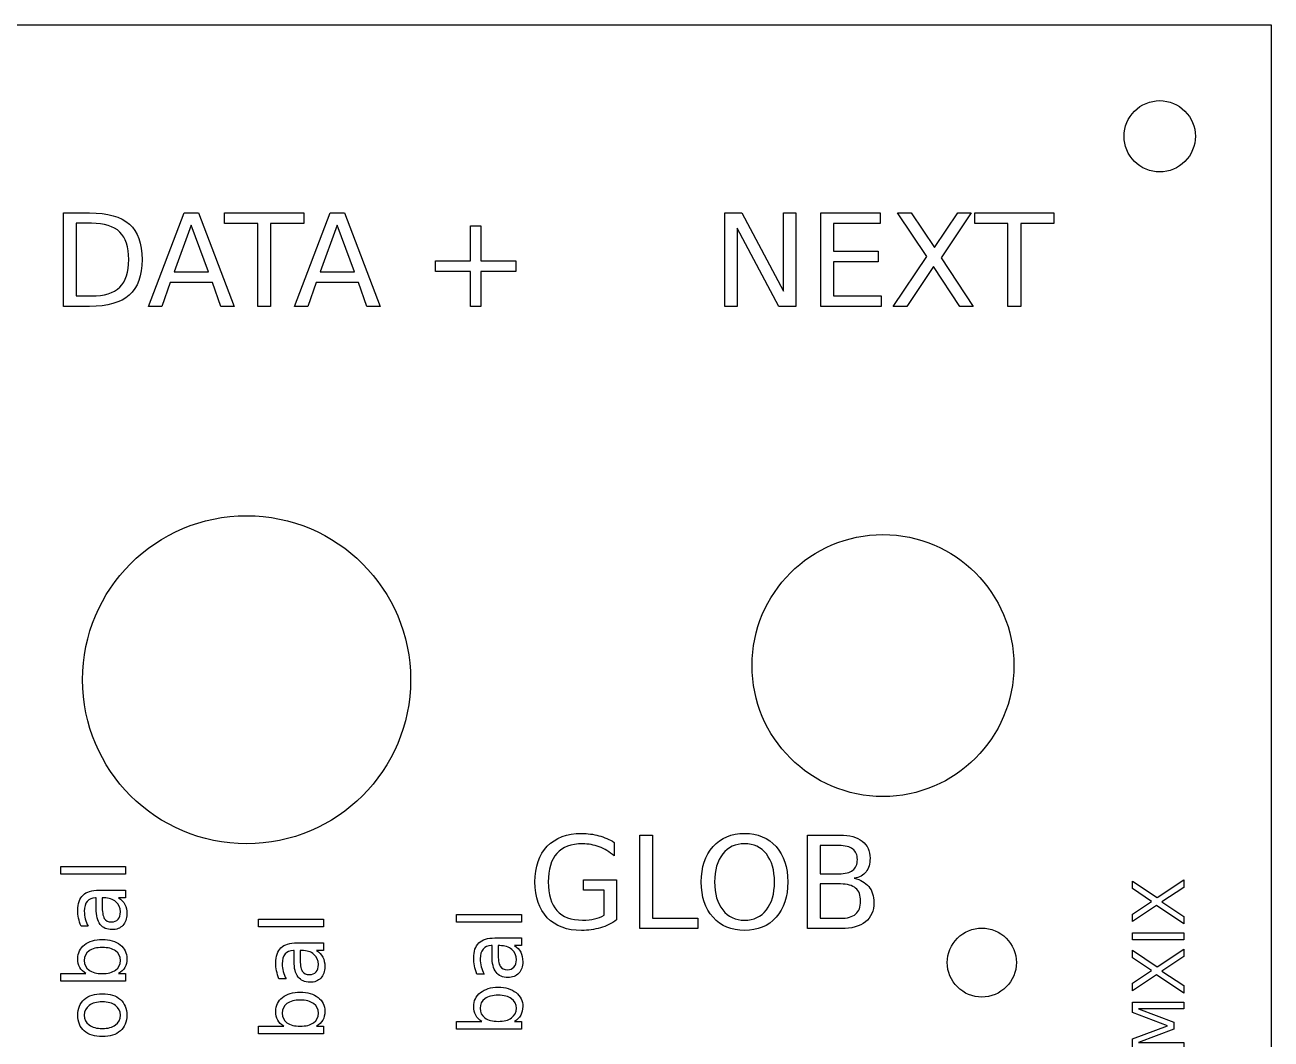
# Model space of a CAD drawing. Extents: x 30 to 245, y 40 to 174.
# Drawn here: x 189 to 245, y 129 to 174.5 of the extents above; entities that cross this region are included whole.
import ezdxf

# ---------------------------------------------------------------- set-up
doc = ezdxf.new("R2010")
doc.units = 0
doc.layers.add('Calque_1', color=7, linetype='CONTINUOUS')

msp = doc.modelspace()

# ---------------------------------------------------------------- linework, layer by layer
at = {"layer": 'Calque_1', "color": 1}
for points in [[(30, 174.5), (245, 174.5), (245, 39.5), (30, 39.5)], [(241.6, 169.5)], [(233.45001, 145.735)], [(206.35601, 145.10001)], [(233.55999, 132.39999)]]:
    msp.add_lwpolyline(points, close=True, dxfattribs=at)
at = {"layer": 'Calque_1', "color": 7}
for points in [[(190.76907, 166.06207), (191.93626, 166.06207)], [(191.93626, 161.86301), (190.76907, 161.86301), (190.76907, 166.06207)], [(191.33719, 165.59519), (191.33719, 162.32988), (192.02344, 162.32988)], [(192.02344, 165.59519), (191.33719, 165.59519)], [(215.49876, 137.79863), (215.49876, 137.19394)], [(224.18657, 138.12207), (225.63782, 138.12207)], [(225.69407, 133.923), (224.18657, 133.923), (224.18657, 138.12207)], [(224.75469, 137.65519), (224.75469, 136.38957), (225.59563, 136.38957)], [(225.59563, 137.65519), (224.75469, 137.65519)], [(215.04594, 134.52207), (215.04594, 135.64988), (214.11782, 135.64988), (214.11782, 136.11675), (215.60844, 136.11675), (215.60844, 134.31394)], [(192.36187, 135.65188), (193.56, 135.65188), (193.56, 135.30688), (193.24125, 135.30688)], [(224.75469, 135.92832), (224.75469, 134.38988), (225.66594, 134.38988)], [(225.66594, 135.92832), (224.75469, 135.92832)], [(192.23437, 134.82313), (192.23437, 135.30688), (192.20057, 135.30688)], [(192.58122, 135.30688), (192.50432, 135.30688), (192.50437, 134.96375)], [(191.87429, 134.03188), (191.55554, 134.03188)], [(201.25187, 133.28938), (202.45, 133.28938), (202.45, 132.94438), (202.13125, 132.94438)], [(210.14187, 133.50688), (211.34, 133.50688), (211.34, 133.16188), (211.02125, 133.16188)], [(201.12437, 132.46063), (201.12437, 132.94438), (201.09067, 132.94438)], [(201.47122, 132.94438), (201.39432, 132.94438), (201.39437, 132.60125)], [(210.01437, 132.67813), (210.01437, 133.16188), (209.98057, 133.16188)], [(210.36122, 133.16188), (210.28432, 133.16188), (210.28437, 132.81875)], [(193.24498, 131.90563), (193.55998, 131.90563), (193.55998, 131.55875), (190.64248, 131.55875), (190.64248, 131.90563), (191.77875, 131.90563)], [(200.76439, 131.66938), (200.44564, 131.66938)], [(209.65429, 131.88688), (209.33554, 131.88688)], [(202.13498, 129.54313), (202.44998, 129.54313), (202.44998, 129.19625), (199.53248, 129.19625), (199.53248, 129.54313), (200.66875, 129.54313)], [(211.02498, 129.76063), (211.33998, 129.76063), (211.33998, 129.41375), (208.42248, 129.41375), (208.42248, 129.76063), (209.55875, 129.76063)]]:
    msp.add_lwpolyline(points, dxfattribs=at)
for points in [[(196.18313, 166.06207), (196.82719, 166.06207), (198.42751, 161.86301), (197.83688, 161.86301), (197.45438, 162.94019), (195.56157, 162.94019), (195.17907, 161.86301), (194.58001, 161.86301)], [(198.00563, 166.06207), (201.55782, 166.06207), (201.55782, 165.58394), (200.06719, 165.58394), (200.06719, 161.86301), (199.49626, 161.86301), (199.49626, 165.58394), (198.00563, 165.58394)], [(202.74188, 166.06207), (203.38594, 166.06207), (204.98626, 161.86301), (204.39563, 161.86301), (204.01313, 162.94019), (202.12032, 162.94019), (201.73782, 161.86301), (201.13876, 161.86301)], [(220.47407, 166.06207), (221.23907, 166.06207), (223.10094, 162.54926), (223.10094, 166.06207), (223.65219, 166.06207), (223.65219, 161.86301), (222.88719, 161.86301), (221.02532, 165.37582), (221.02532, 161.86301), (220.47407, 161.86301)], [(224.78282, 166.06207), (227.43782, 166.06207), (227.43782, 165.58394), (225.35094, 165.58394), (225.35094, 164.34082), (227.35063, 164.34082), (227.35063, 163.86269), (225.35094, 163.86269), (225.35094, 162.34113), (227.48844, 162.34113), (227.48844, 161.86301), (224.78282, 161.86301)], [(228.22532, 166.06207), (228.83563, 166.06207), (229.87907, 164.50113), (230.92813, 166.06207), (231.53845, 166.06207), (230.18845, 164.04551), (231.62845, 161.86301), (231.01813, 161.86301), (229.83688, 163.64894), (228.6472, 161.86301), (228.03407, 161.86301), (229.53313, 164.10457)], [(231.69313, 166.06207), (235.24532, 166.06207), (235.24532, 165.58394), (233.7547, 165.58394), (233.7547, 161.86301), (233.18376, 161.86301), (233.18376, 165.58394), (231.69313, 165.58394)], [(196.50376, 165.50238), (195.73313, 163.41269), (197.27719, 163.41269)], [(203.06251, 165.50238), (202.29188, 163.41269), (203.83594, 163.41269)], [(209.51438, 165.47426), (209.51438, 163.90769), (211.08094, 163.90769), (211.08094, 163.42957), (209.51438, 163.42957), (209.51438, 161.86301), (209.04188, 161.86301), (209.04188, 163.42957), (207.47532, 163.42957), (207.47532, 163.90769), (209.04188, 163.90769), (209.04188, 165.47426)], [(216.64907, 138.12207), (217.21719, 138.12207), (217.21719, 134.40113), (219.26188, 134.40113), (219.26188, 133.923), (216.64907, 133.923)], [(221.35719, 138.198)], [(221.35719, 137.73675)], [(190.6425, 136.36438), (190.6425, 136.70938), (193.56, 136.70938), (193.56, 136.36438)], [(238.77052, 134.23892), (238.77052, 134.57459), (239.62903, 135.14848), (238.77052, 135.72547), (238.77052, 136.06114), (239.87963, 135.31864), (241.08, 136.11064), (241.08, 135.77497), (240.09774, 135.12528), (241.08, 134.47095), (241.08, 134.13373), (239.84714, 134.95822)], [(192.36179, 135.65188)], [(199.5325, 134.00188), (199.5325, 134.34688), (202.45, 134.34688), (202.45, 134.00188)], [(208.4225, 134.21938), (208.4225, 134.56438), (211.34, 134.56438), (211.34, 134.21938)], [(215.04594, 134.52205)], [(201.25189, 133.28938)], [(210.14179, 133.50688)], [(238.77052, 133.41598), (238.77052, 133.72845), (241.08, 133.72845), (241.08, 133.41598)], [(192.51187, 133.07938)], [(238.77052, 131.1328), (238.77052, 131.46847), (239.62903, 132.04236), (238.77052, 132.61934), (238.77052, 132.95501), (239.87963, 132.21251), (241.08, 133.00451), (241.08, 132.66884), (240.09774, 132.01915), (241.08, 131.36483), (241.08, 131.02761), (239.84714, 131.85209)], [(201.40187, 130.71688)], [(210.29187, 130.93438)], [(238.77052, 128.5093), (238.77052, 128.97491), (240.34214, 129.56426), (238.77052, 130.15672), (238.77052, 130.62233), (241.08, 130.62233), (241.08, 130.31759), (239.05205, 130.31759), (240.63605, 129.72205), (240.63605, 129.40803), (239.05205, 128.81248), (241.08, 128.81248), (241.08, 128.5093)], [(191.40937, 130.03813)], [(191.70187, 130.03813)]]:
    msp.add_lwpolyline(points, close=True, dxfattribs=at)
at = {"layer": 'Calque_1', "color": 1}
for points in [[(238.868629, 170.631371), (239.168687, 170.931429), (239.575654, 171.1), (240, 171.1)], [(240, 171.1), (240.424346, 171.1), (240.831313, 170.931429), (241.131371, 170.631371)], [(238.4, 169.5), (238.4, 169.924346), (238.568571, 170.331313), (238.868629, 170.631371)], [(241.131371, 170.631371), (241.431429, 170.331313), (241.6, 169.924346), (241.6, 169.5)], [(238.868629, 168.368629), (238.568571, 168.668687), (238.4, 169.075654), (238.4, 169.5)], [(241.6, 169.5), (241.6, 169.075654), (241.431429, 168.668687), (241.131371, 168.368629)], [(240, 167.9), (239.575654, 167.9), (239.168687, 168.068571), (238.868629, 168.368629)], [(241.131371, 168.368629), (240.831313, 168.068571), (240.424346, 167.9), (240, 167.9)], [(191.62401, 145.10001), (191.62401, 149.168139), (194.921881, 152.46601), (198.99001, 152.46601)], [(198.99001, 152.46601), (203.058139, 152.46601), (206.35601, 149.168139), (206.35601, 145.10001)], [(221.69001, 145.735), (221.69001, 148.982434), (224.322576, 151.615), (227.57001, 151.615)], [(227.57001, 151.615), (230.817444, 151.615), (233.45001, 148.982434), (233.45001, 145.735)], [(227.57001, 139.855), (224.322576, 139.855), (221.69001, 142.487566), (221.69001, 145.735)], [(233.45001, 145.735), (233.45001, 142.487566), (230.817444, 139.855), (227.57001, 139.855)], [(198.99001, 137.73401), (194.921881, 137.73401), (191.62401, 141.031881), (191.62401, 145.10001)], [(206.35601, 145.10001), (206.35601, 141.031881), (203.058139, 137.73401), (198.99001, 137.73401)], [(230.913974, 133.496006), (231.204656, 133.786687), (231.598904, 133.94999), (232.00999, 133.94999)], [(232.00999, 133.94999), (232.421076, 133.94999), (232.815324, 133.786687), (233.106006, 133.496006)], [(230.45999, 132.39999), (230.45999, 132.811076), (230.623293, 133.205324), (230.913974, 133.496006)], [(233.106006, 133.496006), (233.396687, 133.205324), (233.55999, 132.811076), (233.55999, 132.39999)], [(230.913974, 131.303974), (230.623293, 131.594656), (230.45999, 131.988904), (230.45999, 132.39999)], [(233.55999, 132.39999), (233.55999, 131.988904), (233.396687, 131.594656), (233.106006, 131.303974)], [(232.00999, 130.84999), (231.598904, 130.84999), (231.204656, 131.013293), (230.913974, 131.303974)], [(233.106006, 131.303974), (232.815324, 131.013293), (232.421076, 130.84999), (232.00999, 130.84999)]]:
    msp.add_open_spline(points, degree=3, dxfattribs=at)
at = {"layer": 'Calque_1', "color": 7}
for points in [[(191.93626, 166.06207), (192.750007, 166.06207), (193.347193, 165.892383), (193.72782, 165.55301)], [(193.29469, 165.20144), (193.02657, 165.46394), (192.60282, 165.59519), (192.02344, 165.59519)], [(193.69969, 163.96676), (193.69969, 164.52926), (193.56469, 164.94082), (193.29469, 165.20144)], [(193.72782, 165.55301), (194.108447, 165.21551), (194.29876, 164.68676), (194.29876, 163.96676)], [(193.29469, 162.72363), (193.56469, 162.98613), (193.69969, 163.400507), (193.69969, 163.96676)], [(194.29876, 163.96676), (194.29876, 163.243007), (194.10751, 162.711443), (193.72501, 162.37207)], [(193.72501, 162.37207), (193.34251, 162.032697), (192.74626, 161.86301), (191.93626, 161.86301)], [(192.02344, 162.32988), (192.60282, 162.32988), (193.02657, 162.46113), (193.29469, 162.72363)], [(212.49501, 137.62144), (212.866257, 138.005813), (213.380007, 138.198), (214.03626, 138.198)], [(214.08407, 137.73113), (213.570317, 137.73113), (213.184067, 137.587693), (212.92532, 137.30082)], [(214.03626, 138.198), (214.310007, 138.198), (214.569693, 138.16425), (214.81532, 138.09675)], [(214.82938, 137.59613), (214.593133, 137.68613), (214.344697, 137.73113), (214.08407, 137.73113)], [(214.81532, 138.09675), (215.06282, 138.02925), (215.290633, 137.929877), (215.49876, 137.79863)], [(219.93969, 137.60457), (220.29407, 138.00019), (220.76657, 138.198), (221.35719, 138.198)], [(221.35719, 137.73675), (220.94469, 137.73675), (220.616567, 137.583), (220.37282, 137.2755)], [(221.35719, 138.198), (221.945943, 138.198), (222.41657, 138.00019), (222.76907, 137.60457)], [(222.33594, 137.2755), (222.09594, 137.583), (221.76969, 137.73675), (221.35719, 137.73675)], [(225.63782, 138.12207), (226.070947, 138.12207), (226.404697, 138.03207), (226.63907, 137.85207)], [(226.63907, 137.85207), (226.873443, 137.67207), (226.99063, 137.41613), (226.99063, 137.08425)], [(211.94094, 136.01832), (211.94094, 136.704567), (212.12563, 137.23894), (212.49501, 137.62144)], [(212.92532, 137.30082), (212.668447, 137.01394), (212.54001, 136.58644), (212.54001, 136.01832)], [(215.49876, 137.19394), (215.28876, 137.372067), (215.065633, 137.50613), (214.82938, 137.59613)], [(219.41094, 136.01832), (219.41094, 136.682067), (219.58719, 137.210817), (219.93969, 137.60457)], [(220.37282, 137.2755), (220.130947, 136.968), (220.01001, 136.54894), (220.01001, 136.01832)], [(222.69876, 136.01832), (222.69876, 136.54894), (222.57782, 136.968), (222.33594, 137.2755)], [(222.76907, 137.60457), (223.12157, 137.210817), (223.29782, 136.682067), (223.29782, 136.01832)], [(226.21438, 137.49769), (226.07938, 137.60269), (225.87313, 137.65519), (225.59563, 137.65519)], [(226.41969, 137.02238), (226.41969, 137.234253), (226.351253, 137.39269), (226.21438, 137.49769)], [(226.21438, 136.54425), (226.351253, 136.64925), (226.41969, 136.808627), (226.41969, 137.02238)], [(226.99063, 137.08425), (226.99063, 136.827377), (226.93063, 136.623003), (226.81063, 136.47113)], [(212.49501, 134.41519), (212.12563, 134.799563), (211.94094, 135.33394), (211.94094, 136.01832)], [(212.54001, 136.01832), (212.54001, 135.452067), (212.668447, 135.025503), (212.92532, 134.73863)], [(219.93969, 134.43207), (219.58719, 134.825817), (219.41094, 135.354567), (219.41094, 136.01832)], [(220.01001, 136.01832), (220.01001, 135.489567), (220.130947, 135.07144), (220.37282, 134.76394)], [(222.33594, 134.76394), (222.57782, 135.07144), (222.69876, 135.489567), (222.69876, 136.01832)], [(223.29782, 136.01832), (223.29782, 135.35644), (223.12157, 134.82769), (222.76907, 134.43207)], [(225.59563, 136.38957), (225.87313, 136.38957), (226.07938, 136.44113), (226.21438, 136.54425)], [(226.81063, 136.47113), (226.69063, 136.319257), (226.51438, 136.22457), (226.28188, 136.18707)], [(226.28188, 136.18707), (226.561253, 136.12707), (226.777817, 136.001443), (226.93157, 135.81019)], [(191.64554, 135.42688), (191.80304, 135.57688), (192.04179, 135.65188), (192.36179, 135.65188)], [(226.34376, 135.73988), (226.197507, 135.865507), (225.971567, 135.92832), (225.66594, 135.92832)], [(226.56594, 135.1605), (226.56594, 135.423), (226.49188, 135.616127), (226.34376, 135.73988)], [(226.93157, 135.81019), (227.087197, 135.620817), (227.16501, 135.38363), (227.16501, 135.09863)], [(191.40929, 134.74625), (191.40929, 135.050003), (191.48804, 135.27688), (191.64554, 135.42688)], [(191.83307, 135.14938), (191.74557, 135.045627), (191.70182, 134.899377), (191.70182, 134.71063)], [(192.20057, 135.30688), (192.041823, 135.30688), (191.919323, 135.25438), (191.83307, 135.14938)], [(192.50437, 134.96375), (192.50437, 134.685003), (192.536237, 134.49188), (192.59997, 134.38438)], [(193.12309, 135.1325), (192.986843, 135.248753), (192.80622, 135.30688), (192.58122, 135.30688)], [(193.32559, 134.67313), (193.32559, 134.864377), (193.25809, 135.0175), (193.12309, 135.1325)], [(193.24125, 135.30688), (193.36875, 135.228127), (193.463123, 135.13), (193.52437, 135.0125)], [(193.52437, 135.0125), (193.58437, 134.895), (193.61437, 134.75125), (193.61437, 134.58125)], [(226.34376, 134.57832), (226.49188, 134.70582), (226.56594, 134.89988), (226.56594, 135.1605)], [(227.16501, 135.09863), (227.16501, 134.72363), (227.03751, 134.433943), (226.78251, 134.22957)], [(191.44679, 134.39938), (191.42179, 134.518127), (191.40929, 134.63375), (191.40929, 134.74625)], [(191.55554, 134.03188), (191.506807, 134.158127), (191.470557, 134.280627), (191.44679, 134.39938)], [(191.70182, 134.71063), (191.70182, 134.59063), (191.716187, 134.473753), (191.74492, 134.36)], [(191.74492, 134.36), (191.773653, 134.246253), (191.816777, 134.13688), (191.87429, 134.03188)], [(192.41437, 134.11438), (192.29437, 134.273127), (192.23437, 134.509377), (192.23437, 134.82313)], [(192.59997, 134.38438), (192.663703, 134.27688), (192.772453, 134.22313), (192.92622, 134.22313)], [(192.92622, 134.22313), (193.04872, 134.22313), (193.14622, 134.26313), (193.21872, 134.34313)], [(193.21872, 134.34313), (193.289967, 134.424377), (193.32559, 134.534377), (193.32559, 134.67313)], [(193.61437, 134.58125), (193.61437, 134.36625), (193.55437, 134.195), (193.43437, 134.0675)], [(214.03626, 133.84144), (213.380007, 133.84144), (212.866257, 134.03269), (212.49501, 134.41519)], [(212.92532, 134.73863), (213.184067, 134.451757), (213.570317, 134.30832), (214.08407, 134.30832)], [(214.08407, 134.30832), (214.284697, 134.30832), (214.46376, 134.325187), (214.62126, 134.35892)], [(214.62126, 134.35892), (214.77876, 134.39452), (214.92032, 134.448897), (215.04594, 134.52205)], [(215.60844, 134.31394), (215.389067, 134.158313), (215.147193, 134.04019), (214.88282, 133.95957)], [(221.35719, 133.84144), (220.76657, 133.84144), (220.29407, 134.038317), (219.93969, 134.43207)], [(220.37282, 134.76394), (220.616567, 134.45644), (220.94469, 134.30269), (221.35719, 134.30269)], [(221.35719, 134.30269), (221.76969, 134.30269), (222.09594, 134.45644), (222.33594, 134.76394)], [(222.76907, 134.43207), (222.41657, 134.038317), (221.945943, 133.84144), (221.35719, 133.84144)], [(225.66594, 134.38988), (225.971567, 134.38988), (226.197507, 134.452693), (226.34376, 134.57832)], [(192.94875, 133.87813), (192.712497, 133.87813), (192.53437, 133.95688), (192.41437, 134.11438)], [(193.43437, 134.0675), (193.313123, 133.941253), (193.15125, 133.87813), (192.94875, 133.87813)], [(214.88282, 133.95957), (214.618447, 133.880817), (214.33626, 133.84144), (214.03626, 133.84144)], [(226.78251, 134.22957), (226.52751, 134.02519), (226.164697, 133.923), (225.69407, 133.923)], [(191.40935, 132.57688), (191.40935, 132.83188), (191.5106, 133.038753), (191.7131, 133.1975)], [(191.7131, 133.1975), (191.9156, 133.3575), (192.18185, 133.4375), (192.51185, 133.4375)], [(192.51185, 133.4375), (192.84185, 133.4375), (193.1081, 133.3575), (193.3106, 133.1975)], [(193.3106, 133.1975), (193.5131, 133.038753), (193.61435, 132.83188), (193.61435, 132.57688)], [(200.53564, 133.06438), (200.69314, 133.21438), (200.93189, 133.28938), (201.25189, 133.28938)], [(209.18929, 132.60125), (209.18929, 132.905003), (209.26804, 133.13188), (209.42554, 133.28188)], [(209.42554, 133.28188), (209.58304, 133.43188), (209.82179, 133.50688), (210.14179, 133.50688)], [(191.91562, 132.92188), (191.77062, 132.818127), (191.69812, 132.675), (191.69812, 132.4925)], [(192.51187, 133.07938), (192.258123, 133.07938), (192.059373, 133.02688), (191.91562, 132.92188)], [(193.11, 132.92188), (192.965, 133.02688), (192.765623, 133.07938), (192.51187, 133.07938)], [(193.32562, 132.4925), (193.32562, 132.675), (193.253747, 132.818127), (193.11, 132.92188)], [(200.29939, 132.38375), (200.29939, 132.687503), (200.37814, 132.91438), (200.53564, 133.06438)], [(200.72317, 132.78688), (200.63567, 132.683127), (200.59192, 132.536877), (200.59192, 132.34813)], [(201.09067, 132.94438), (200.931923, 132.94438), (200.809423, 132.89188), (200.72317, 132.78688)], [(202.01309, 132.77), (201.876843, 132.886253), (201.69622, 132.94438), (201.47122, 132.94438)], [(202.21559, 132.31063), (202.21559, 132.501877), (202.14809, 132.655), (202.01309, 132.77)], [(202.13125, 132.94438), (202.25875, 132.865627), (202.353123, 132.7675), (202.41437, 132.65)], [(202.41437, 132.65), (202.47437, 132.5325), (202.50437, 132.38875), (202.50437, 132.21875)], [(209.61307, 133.00438), (209.52557, 132.900627), (209.48182, 132.754377), (209.48182, 132.56563)], [(209.98057, 133.16188), (209.821823, 133.16188), (209.699323, 133.10938), (209.61307, 133.00438)], [(210.19437, 131.96938), (210.07437, 132.128127), (210.01437, 132.364377), (210.01437, 132.67813)], [(210.28437, 132.81875), (210.28437, 132.540003), (210.316237, 132.34688), (210.37997, 132.23938)], [(210.90309, 132.9875), (210.766843, 133.103753), (210.58622, 133.16188), (210.36122, 133.16188)], [(211.10559, 132.52813), (211.10559, 132.719377), (211.03809, 132.8725), (210.90309, 132.9875)], [(211.02125, 133.16188), (211.14875, 133.083127), (211.243123, 132.985), (211.30437, 132.8675)], [(211.30437, 132.8675), (211.36437, 132.75), (211.39437, 132.60625), (211.39437, 132.43625)], [(191.50125, 132.17938), (191.439983, 132.290627), (191.40935, 132.423127), (191.40935, 132.57688)], [(191.77875, 131.90563), (191.65375, 131.97813), (191.56125, 132.06938), (191.50125, 132.17938)], [(191.69812, 132.4925), (191.69812, 132.31), (191.77062, 132.16625), (191.91562, 132.06125)], [(193.11, 132.06125), (193.253747, 132.16625), (193.32562, 132.31), (193.32562, 132.4925)], [(193.52435, 132.17938), (193.463083, 132.06938), (193.36996, 131.97813), (193.24498, 131.90563)], [(193.61435, 132.57688), (193.61435, 132.423127), (193.58435, 132.290627), (193.52435, 132.17938)], [(200.33689, 132.03688), (200.31189, 132.155627), (200.29939, 132.27125), (200.29939, 132.38375)], [(200.59192, 132.34813), (200.59192, 132.22813), (200.606287, 132.111253), (200.63502, 131.9975)], [(201.30437, 131.75188), (201.18437, 131.910627), (201.12437, 132.146877), (201.12437, 132.46063)], [(201.39437, 132.60125), (201.39437, 132.322503), (201.426237, 132.12938), (201.48997, 132.02188)], [(202.10872, 131.98063), (202.179967, 132.061877), (202.21559, 132.171877), (202.21559, 132.31063)], [(202.50437, 132.21875), (202.50437, 132.00375), (202.44437, 131.8325), (202.32437, 131.705)], [(209.22679, 132.25438), (209.20179, 132.373127), (209.18929, 132.48875), (209.18929, 132.60125)], [(209.33554, 131.88688), (209.286807, 132.013127), (209.250557, 132.135627), (209.22679, 132.25438)], [(209.48182, 132.56563), (209.48182, 132.44563), (209.496187, 132.328753), (209.52492, 132.215)], [(209.52492, 132.215), (209.553653, 132.101253), (209.596777, 131.99188), (209.65429, 131.88688)], [(210.37997, 132.23938), (210.443703, 132.13188), (210.552453, 132.07813), (210.70622, 132.07813)], [(210.70622, 132.07813), (210.82872, 132.07813), (210.92622, 132.11813), (210.99872, 132.19813)], [(210.99872, 132.19813), (211.069967, 132.279377), (211.10559, 132.389377), (211.10559, 132.52813)], [(211.39437, 132.43625), (211.39437, 132.22125), (211.33437, 132.05), (211.21437, 131.9225)], [(191.91562, 132.06125), (192.059373, 131.957503), (192.258123, 131.90563), (192.51187, 131.90563)], [(192.51187, 131.90563), (192.765623, 131.90563), (192.965, 131.957503), (193.11, 132.06125)], [(200.44564, 131.66938), (200.396907, 131.795627), (200.360657, 131.918127), (200.33689, 132.03688)], [(200.63502, 131.9975), (200.663753, 131.883753), (200.706877, 131.77438), (200.76439, 131.66938)], [(201.83875, 131.51563), (201.602497, 131.51563), (201.42437, 131.59438), (201.30437, 131.75188)], [(201.48997, 132.02188), (201.553703, 131.91438), (201.662453, 131.86063), (201.81622, 131.86063)], [(201.81622, 131.86063), (201.93872, 131.86063), (202.03622, 131.90063), (202.10872, 131.98063)], [(202.32437, 131.705), (202.203123, 131.578753), (202.04125, 131.51563), (201.83875, 131.51563)], [(210.72875, 131.73313), (210.492497, 131.73313), (210.31437, 131.81188), (210.19437, 131.96938)], [(211.21437, 131.9225), (211.093123, 131.796253), (210.93125, 131.73313), (210.72875, 131.73313)], [(191.70187, 130.745), (191.89687, 130.916253), (192.16687, 131.00188), (192.51187, 131.00188)], [(192.51187, 131.00188), (192.855623, 131.00188), (193.125623, 130.916253), (193.32187, 130.745)], [(200.6031, 130.835), (200.8056, 130.995), (201.07185, 131.075), (201.40185, 131.075)], [(201.40185, 131.075), (201.73185, 131.075), (201.9981, 130.995), (202.2006, 130.835)], [(209.18935, 130.43188), (209.18935, 130.68688), (209.2906, 130.893753), (209.4931, 131.0525)], [(209.4931, 131.0525), (209.6956, 131.2125), (209.96185, 131.2925), (210.29185, 131.2925)], [(210.29185, 131.2925), (210.62185, 131.2925), (210.8881, 131.2125), (211.0906, 131.0525)], [(211.0906, 131.0525), (211.2931, 130.893753), (211.39435, 130.68688), (211.39435, 130.43188)], [(191.40937, 130.03813), (191.40937, 130.33813), (191.50687, 130.573753), (191.70187, 130.745)], [(191.92125, 130.475), (191.774997, 130.3675), (191.70187, 130.221877), (191.70187, 130.03813)], [(192.51187, 130.63625), (192.263123, 130.63625), (192.06625, 130.5825), (191.92125, 130.475)], [(193.10437, 130.475), (192.95937, 130.5825), (192.76187, 130.63625), (192.51187, 130.63625)], [(193.32187, 130.03813), (193.32187, 130.221877), (193.24937, 130.3675), (193.10437, 130.475)], [(193.32187, 130.745), (193.51687, 130.573753), (193.61437, 130.33813), (193.61437, 130.03813)], [(200.29935, 130.21438), (200.29935, 130.46938), (200.4006, 130.676253), (200.6031, 130.835)], [(200.80562, 130.55938), (200.66062, 130.455627), (200.58812, 130.3125), (200.58812, 130.13)], [(201.40187, 130.71688), (201.148123, 130.71688), (200.949373, 130.66438), (200.80562, 130.55938)], [(202, 130.55938), (201.855, 130.66438), (201.655623, 130.71688), (201.40187, 130.71688)], [(202.21562, 130.13), (202.21562, 130.3125), (202.143747, 130.455627), (202, 130.55938)], [(202.2006, 130.835), (202.4031, 130.676253), (202.50435, 130.46938), (202.50435, 130.21438)], [(209.28125, 130.03438), (209.219983, 130.145627), (209.18935, 130.278127), (209.18935, 130.43188)], [(209.69562, 130.77688), (209.55062, 130.673127), (209.47812, 130.53), (209.47812, 130.3475)], [(210.29187, 130.93438), (210.038123, 130.93438), (209.839373, 130.88188), (209.69562, 130.77688)], [(210.89, 130.77688), (210.745, 130.88188), (210.545623, 130.93438), (210.29187, 130.93438)], [(211.10562, 130.3475), (211.10562, 130.53), (211.033747, 130.673127), (210.89, 130.77688)], [(211.39435, 130.43188), (211.39435, 130.278127), (211.36435, 130.145627), (211.30435, 130.03438)], [(191.70187, 129.32938), (191.50687, 129.500627), (191.40937, 129.736877), (191.40937, 130.03813)], [(191.70187, 130.03813), (191.70187, 129.85313), (191.77437, 129.70688), (191.91937, 129.59938)], [(193.10625, 129.5975), (193.249997, 129.705), (193.32187, 129.851877), (193.32187, 130.03813)], [(193.61437, 130.03813), (193.61437, 129.736877), (193.51687, 129.500627), (193.32187, 129.32938)], [(200.39125, 129.81688), (200.329983, 129.928127), (200.29935, 130.060627), (200.29935, 130.21438)], [(200.58812, 130.13), (200.58812, 129.9475), (200.66062, 129.80375), (200.80562, 129.69875)], [(202, 129.69875), (202.143747, 129.80375), (202.21562, 129.9475), (202.21562, 130.13)], [(202.50435, 130.21438), (202.50435, 130.060627), (202.47435, 129.928127), (202.41435, 129.81688)], [(209.55875, 129.76063), (209.43375, 129.83313), (209.34125, 129.92438), (209.28125, 130.03438)], [(209.47812, 130.3475), (209.47812, 130.165), (209.55062, 130.02125), (209.69562, 129.91625)], [(209.69562, 129.91625), (209.839373, 129.812503), (210.038123, 129.76063), (210.29187, 129.76063)], [(210.29187, 129.76063), (210.545623, 129.76063), (210.745, 129.812503), (210.89, 129.91625)], [(210.89, 129.91625), (211.033747, 130.02125), (211.10562, 130.165), (211.10562, 130.3475)], [(211.30435, 130.03438), (211.243083, 129.92438), (211.14996, 129.83313), (211.02498, 129.76063)], [(192.51187, 129.07438), (192.16687, 129.07438), (191.89687, 129.15938), (191.70187, 129.32938)], [(191.91937, 129.59938), (192.063123, 129.49188), (192.260623, 129.43813), (192.51187, 129.43813)], [(192.51187, 129.43813), (192.763123, 129.43813), (192.96125, 129.491253), (193.10625, 129.5975)], [(193.32187, 129.32938), (193.125623, 129.15938), (192.855623, 129.07438), (192.51187, 129.07438)], [(200.66875, 129.54313), (200.54375, 129.61563), (200.45125, 129.70688), (200.39125, 129.81688)], [(200.80562, 129.69875), (200.949373, 129.595003), (201.148123, 129.54313), (201.40187, 129.54313)], [(201.40187, 129.54313), (201.655623, 129.54313), (201.855, 129.595003), (202, 129.69875)], [(202.41435, 129.81688), (202.353083, 129.70688), (202.25996, 129.61563), (202.13498, 129.54313)]]:
    msp.add_open_spline(points, degree=3, dxfattribs=at)

doc.saveas('drawing.dxf')
